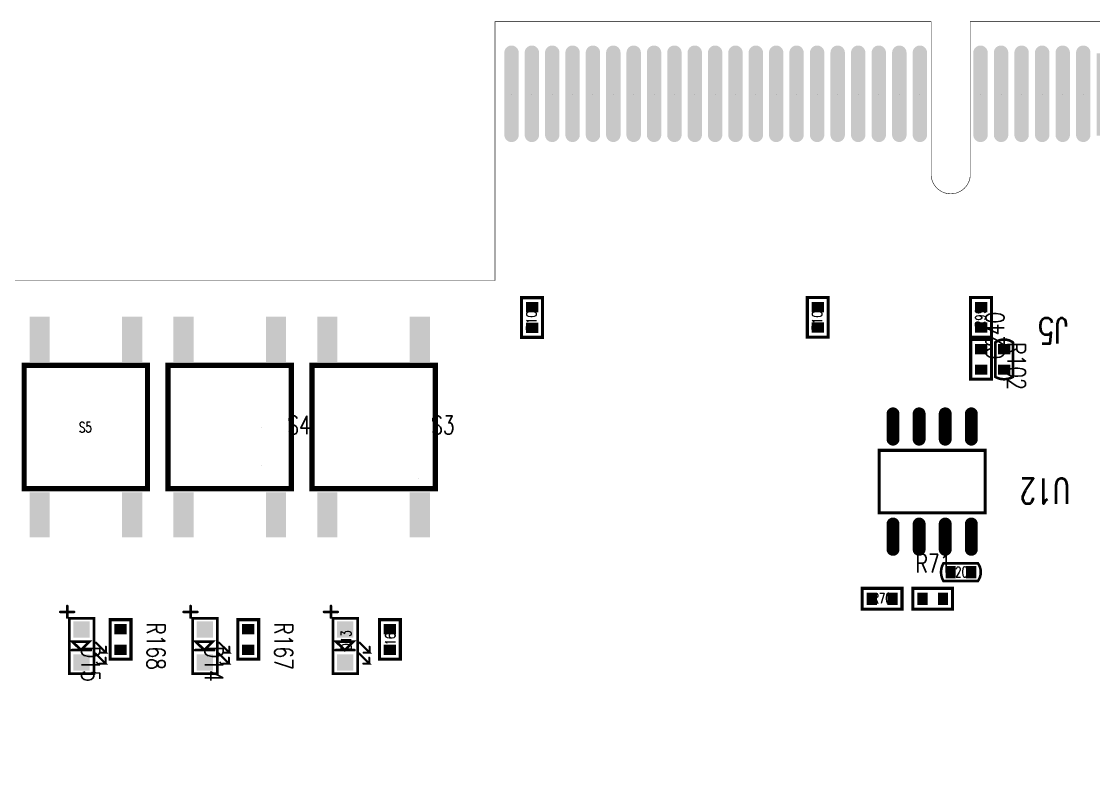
# Model space of a CAD drawing. Extents: x -19 to 193, y -25 to 111.
# Drawn here: x 89.2 to 141.3, y 74.8 to 111.5 of the extents above; entities that cross this region are included whole.
import ezdxf
from ezdxf.enums import TextEntityAlignment as Align

# ---------------------------------------------------------------- set-up
doc = ezdxf.new("R2010")
doc.units = 0
for name, color, linetype in [('2D_LINE_01', 183, 'CONTINUOUS'), ('BOARD_OUTLINE_00', 6, 'CONTINUOUS'), ('DRIL_NPLTE_THRU_01', 3, 'CONTINUOUS'), ('DRIL_NPLTE_THRU_02', 222, 'CONTINUOUS'), ('DRIL_NPLTE_THRU_03', 5, 'CONTINUOUS'), ('DRIL_NPLTE_THRU_04', 1, 'CONTINUOUS'), ('DRIL_PLTE_THRU_01', 3, 'CONTINUOUS'), ('DRIL_PLTE_THRU_02', 222, 'CONTINUOUS'), ('DRIL_PLTE_THRU_03', 5, 'CONTINUOUS'), ('DRIL_PLTE_THRU_04', 1, 'CONTINUOUS'), ('PADS_BOT', 16, 'CONTINUOUS'), ('PADS_INNER', 96, 'CONTINUOUS'), ('PADS_TOP', 96, 'CONTINUOUS'), ('PART_NAME_01', 254, 'CONTINUOUS'), ('PART_TOP_2DLINE_00', 254, 'CONTINUOUS'), ('PART_TOP_2DLINE_01', 254, 'CONTINUOUS'), ('PART_TOP_2DLINE_126', 146, 'CONTINUOUS')]:
    doc.layers.add(name, color=color, linetype=linetype)
doc.styles.add('W0$0762', font='simplex', dxfattribs={"width": 0.75})
doc.styles.add('W0$127', font='simplex', dxfattribs={"width": 0.75})
doc.styles.add('W0$2032', font='simplex', dxfattribs={"width": 0.75})

# ---------------------------------------------------------------- blocks, each defined once
blk = doc.blocks.new('SMOOTH_0$0254')
at = {"const_width": 0.0127}
blk.add_lwpolyline([(-0.00635, 0, 1), (0.00635, 0, 1)], format="xyb", close=True, dxfattribs=at)
blk = doc.blocks.new('BOARD_1')
at = {"layer": 'BOARD_OUTLINE_00', "const_width": 0.0254}
blk.add_lwpolyline([(8.292, 28.555, 0.414214), (10.062, 26.105), (198.007, 26.105, 0.40555), (200.543, 28.975), (200.543, 130.731, 0.414214), (198, 133), (185, 133), (185, 125), (166.5, 125), (166.5, 133), (158.5, 133), (158.5, 126.516, -0.90993), (154.8, 126.516), (154.8, 137.6), (143.6, 137.6), (143.6, 130.08, -0.905156), (141.7, 130.08), (141.7, 137.6), (120.477, 137.6), (120.477, 125), (11.112, 125, 0.414214), (8.292, 123)], format="xyb", close=True, dxfattribs=at)
at = {"layer": 'BOARD_OUTLINE_00'}
for p in [(120.477, 137.6), (141.7, 137.6), (143.6, 137.6), (141.7, 130.08), (143.6, 130.08), (120.477, 125)]:
    blk.add_blockref('SMOOTH_0$0254', p, dxfattribs=at)
blk = doc.blocks.new('SMOOTH_0$7')
at = {"const_width": 0.35}
blk.add_lwpolyline([(-0.175, 0, 1), (0.175, 0, 1)], format="xyb", close=True, dxfattribs=at)
blk = doc.blocks.new('DRAWING_5')
at = {"layer": '2D_LINE_01', "const_width": 0.7}
blk.add_lwpolyline([(0, 2), (0, -2)], dxfattribs=at)
at = {"layer": '2D_LINE_01'}
for p in [(0, 2), (0, -2)]:
    blk.add_blockref('SMOOTH_0$7', p, dxfattribs=at)
blk = doc.blocks.new('DRAWING_6')
at = {"layer": '2D_LINE_01', "const_width": 0.7}
blk.add_lwpolyline([(0, 2), (0, -2)], dxfattribs=at)
at = {"layer": '2D_LINE_01'}
for p in [(0, 2), (0, -2)]:
    blk.add_blockref('SMOOTH_0$7', p, dxfattribs=at)
blk = doc.blocks.new('DRAWING_7')
at = {"layer": '2D_LINE_01', "const_width": 0.7}
blk.add_lwpolyline([(0, 2), (0, -2)], dxfattribs=at)
at = {"layer": '2D_LINE_01'}
for p in [(0, 2), (0, -2)]:
    blk.add_blockref('SMOOTH_0$7', p, dxfattribs=at)
blk = doc.blocks.new('DRAWING_8')
at = {"layer": '2D_LINE_01', "const_width": 0.7}
blk.add_lwpolyline([(0, 2), (0, -2)], dxfattribs=at)
at = {"layer": '2D_LINE_01'}
for p in [(0, 2), (0, -2)]:
    blk.add_blockref('SMOOTH_0$7', p, dxfattribs=at)
blk = doc.blocks.new('DRAWING_9')
at = {"layer": '2D_LINE_01', "const_width": 0.7}
blk.add_lwpolyline([(0, 2), (0, -2)], dxfattribs=at)
at = {"layer": '2D_LINE_01'}
for p in [(0, 2), (0, -2)]:
    blk.add_blockref('SMOOTH_0$7', p, dxfattribs=at)
blk = doc.blocks.new('DRAWING_10')
at = {"layer": '2D_LINE_01', "const_width": 0.7}
blk.add_lwpolyline([(0, 2), (0, -2)], dxfattribs=at)
at = {"layer": '2D_LINE_01'}
for p in [(0, 2), (0, -2)]:
    blk.add_blockref('SMOOTH_0$7', p, dxfattribs=at)
blk = doc.blocks.new('DRAWING_11')
at = {"layer": '2D_LINE_01', "const_width": 0.7}
blk.add_lwpolyline([(0, 2), (0, -2)], dxfattribs=at)
at = {"layer": '2D_LINE_01'}
for p in [(0, 2), (0, -2)]:
    blk.add_blockref('SMOOTH_0$7', p, dxfattribs=at)
blk = doc.blocks.new('DRAWING_12')
at = {"layer": '2D_LINE_01', "const_width": 0.7}
blk.add_lwpolyline([(0, 2), (0, -2)], dxfattribs=at)
at = {"layer": '2D_LINE_01'}
for p in [(0, 2), (0, -2)]:
    blk.add_blockref('SMOOTH_0$7', p, dxfattribs=at)
blk = doc.blocks.new('DRAWING_13')
at = {"layer": '2D_LINE_01', "const_width": 0.7}
blk.add_lwpolyline([(0, 2), (0, -2)], dxfattribs=at)
at = {"layer": '2D_LINE_01'}
for p in [(0, 2), (0, -2)]:
    blk.add_blockref('SMOOTH_0$7', p, dxfattribs=at)
blk = doc.blocks.new('DRAWING_14')
at = {"layer": '2D_LINE_01', "const_width": 0.7}
blk.add_lwpolyline([(0, 2), (0, -2)], dxfattribs=at)
at = {"layer": '2D_LINE_01'}
for p in [(0, 2), (0, -2)]:
    blk.add_blockref('SMOOTH_0$7', p, dxfattribs=at)
blk = doc.blocks.new('DRAWING_15')
at = {"layer": '2D_LINE_01', "const_width": 0.7}
blk.add_lwpolyline([(0, 2), (0, -2)], dxfattribs=at)
at = {"layer": '2D_LINE_01'}
for p in [(0, 2), (0, -2)]:
    blk.add_blockref('SMOOTH_0$7', p, dxfattribs=at)
blk = doc.blocks.new('DRAWING_16')
at = {"layer": '2D_LINE_01', "const_width": 0.7}
blk.add_lwpolyline([(0, 2), (0, -2)], dxfattribs=at)
at = {"layer": '2D_LINE_01'}
for p in [(0, 2), (0, -2)]:
    blk.add_blockref('SMOOTH_0$7', p, dxfattribs=at)
blk = doc.blocks.new('DRAWING_17')
at = {"layer": '2D_LINE_01', "const_width": 0.7}
blk.add_lwpolyline([(0, 2), (0, -2)], dxfattribs=at)
at = {"layer": '2D_LINE_01'}
for p in [(0, 2), (0, -2)]:
    blk.add_blockref('SMOOTH_0$7', p, dxfattribs=at)
blk = doc.blocks.new('DRAWING_18')
at = {"layer": '2D_LINE_01', "const_width": 0.7}
blk.add_lwpolyline([(0, 2), (0, -2)], dxfattribs=at)
at = {"layer": '2D_LINE_01'}
for p in [(0, 2), (0, -2)]:
    blk.add_blockref('SMOOTH_0$7', p, dxfattribs=at)
blk = doc.blocks.new('DRAWING_19')
at = {"layer": '2D_LINE_01', "const_width": 0.7}
blk.add_lwpolyline([(0, 2), (0, -2)], dxfattribs=at)
at = {"layer": '2D_LINE_01'}
for p in [(0, 2), (0, -2)]:
    blk.add_blockref('SMOOTH_0$7', p, dxfattribs=at)
blk = doc.blocks.new('DRAWING_20')
at = {"layer": '2D_LINE_01', "const_width": 0.7}
blk.add_lwpolyline([(0, 2), (0, -2)], dxfattribs=at)
at = {"layer": '2D_LINE_01'}
for p in [(0, 2), (0, -2)]:
    blk.add_blockref('SMOOTH_0$7', p, dxfattribs=at)
blk = doc.blocks.new('DRAWING_21')
at = {"layer": '2D_LINE_01', "const_width": 0.7}
blk.add_lwpolyline([(0, 2), (0, -2)], dxfattribs=at)
at = {"layer": '2D_LINE_01'}
for p in [(0, 2), (0, -2)]:
    blk.add_blockref('SMOOTH_0$7', p, dxfattribs=at)
blk = doc.blocks.new('DRAWING_22')
at = {"layer": '2D_LINE_01', "const_width": 0.7}
blk.add_lwpolyline([(0, 2), (0, -2)], dxfattribs=at)
at = {"layer": '2D_LINE_01'}
for p in [(0, 2), (0, -2)]:
    blk.add_blockref('SMOOTH_0$7', p, dxfattribs=at)
blk = doc.blocks.new('DRAWING_23')
at = {"layer": '2D_LINE_01', "const_width": 0.7}
blk.add_lwpolyline([(0, 2), (0, -2)], dxfattribs=at)
at = {"layer": '2D_LINE_01'}
for p in [(0, 2), (0, -2)]:
    blk.add_blockref('SMOOTH_0$7', p, dxfattribs=at)
blk = doc.blocks.new('DRAWING_24')
at = {"layer": '2D_LINE_01', "const_width": 0.7}
blk.add_lwpolyline([(0, 2), (0, -2)], dxfattribs=at)
at = {"layer": '2D_LINE_01'}
for p in [(0, 2), (0, -2)]:
    blk.add_blockref('SMOOTH_0$7', p, dxfattribs=at)
blk = doc.blocks.new('DRAWING_25')
at = {"layer": '2D_LINE_01', "const_width": 0.7}
blk.add_lwpolyline([(0, 2), (0, -2)], dxfattribs=at)
at = {"layer": '2D_LINE_01'}
for p in [(0, 2), (0, -2)]:
    blk.add_blockref('SMOOTH_0$7', p, dxfattribs=at)
blk = doc.blocks.new('DRAWING_26')
at = {"layer": '2D_LINE_01', "const_width": 0.7}
blk.add_lwpolyline([(0, 2), (0, -2)], dxfattribs=at)
at = {"layer": '2D_LINE_01'}
for p in [(0, 2), (0, -2)]:
    blk.add_blockref('SMOOTH_0$7', p, dxfattribs=at)
blk = doc.blocks.new('DRAWING_27')
at = {"layer": '2D_LINE_01', "const_width": 0.7}
blk.add_lwpolyline([(0, 2), (0, -2)], dxfattribs=at)
at = {"layer": '2D_LINE_01'}
for p in [(0, 2), (0, -2)]:
    blk.add_blockref('SMOOTH_0$7', p, dxfattribs=at)
blk = doc.blocks.new('DRAWING_28')
at = {"layer": '2D_LINE_01', "const_width": 0.7}
blk.add_lwpolyline([(0, 2), (0, -2)], dxfattribs=at)
at = {"layer": '2D_LINE_01'}
for p in [(0, 2), (0, -2)]:
    blk.add_blockref('SMOOTH_0$7', p, dxfattribs=at)
blk = doc.blocks.new('DRAWING_29')
at = {"layer": '2D_LINE_01', "const_width": 0.7}
blk.add_lwpolyline([(0, 2), (0, -2)], dxfattribs=at)
at = {"layer": '2D_LINE_01'}
for p in [(0, 2), (0, -2)]:
    blk.add_blockref('SMOOTH_0$7', p, dxfattribs=at)
blk = doc.blocks.new('DRAWING_30')
at = {"layer": '2D_LINE_01', "const_width": 0.7}
blk.add_lwpolyline([(0, 2), (0, -2)], dxfattribs=at)
at = {"layer": '2D_LINE_01'}
for p in [(0, 2), (0, -2)]:
    blk.add_blockref('SMOOTH_0$7', p, dxfattribs=at)
blk = doc.blocks.new('DRAWING_31')
at = {"layer": '2D_LINE_01', "const_width": 0.7}
blk.add_lwpolyline([(0, 2), (0, -2)], dxfattribs=at)
at = {"layer": '2D_LINE_01'}
for p in [(0, 2), (0, -2)]:
    blk.add_blockref('SMOOTH_0$7', p, dxfattribs=at)
blk = doc.blocks.new('DRAWING_32')
at = {"layer": '2D_LINE_01', "const_width": 0.7}
blk.add_lwpolyline([(0, 2), (0, -2)], dxfattribs=at)
at = {"layer": '2D_LINE_01'}
for p in [(0, 2), (0, -2)]:
    blk.add_blockref('SMOOTH_0$7', p, dxfattribs=at)
blk = doc.blocks.new('DRAWING_33')
at = {"layer": '2D_LINE_01', "const_width": 0.7}
blk.add_lwpolyline([(0, 2), (0, -2)], dxfattribs=at)
at = {"layer": '2D_LINE_01'}
for p in [(0, 2), (0, -2)]:
    blk.add_blockref('SMOOTH_0$7', p, dxfattribs=at)
blk = doc.blocks.new('DRAWING_34')
at = {"layer": '2D_LINE_01', "const_width": 0.7}
blk.add_lwpolyline([(0, 2), (0, -2)], dxfattribs=at)
at = {"layer": '2D_LINE_01'}
for p in [(0, 2), (0, -2)]:
    blk.add_blockref('SMOOTH_0$7', p, dxfattribs=at)
blk = doc.blocks.new('DRAWING_35')
at = {"layer": '2D_LINE_01', "const_width": 0.7}
blk.add_lwpolyline([(0, 2), (0, -2)], dxfattribs=at)
at = {"layer": '2D_LINE_01'}
for p in [(0, 2), (0, -2)]:
    blk.add_blockref('SMOOTH_0$7', p, dxfattribs=at)
blk = doc.blocks.new('DRAWING_36')
at = {"layer": '2D_LINE_01', "const_width": 0.7}
blk.add_lwpolyline([(0, 2), (0, -2)], dxfattribs=at)
at = {"layer": '2D_LINE_01'}
for p in [(0, 2), (0, -2)]:
    blk.add_blockref('SMOOTH_0$7', p, dxfattribs=at)
blk = doc.blocks.new('DRAWING_37')
at = {"layer": '2D_LINE_01', "const_width": 0.7}
blk.add_lwpolyline([(0, 2), (0, -2)], dxfattribs=at)
at = {"layer": '2D_LINE_01'}
for p in [(0, 2), (0, -2)]:
    blk.add_blockref('SMOOTH_0$7', p, dxfattribs=at)
blk = doc.blocks.new('DRAWING_38')
at = {"layer": '2D_LINE_01', "const_width": 0.7}
blk.add_lwpolyline([(0, 2), (0, -2)], dxfattribs=at)
at = {"layer": '2D_LINE_01'}
for p in [(0, 2), (0, -2)]:
    blk.add_blockref('SMOOTH_0$7', p, dxfattribs=at)
blk = doc.blocks.new('DRAWING_39')
at = {"layer": '2D_LINE_01', "const_width": 0.7}
blk.add_lwpolyline([(0, 2), (0, -2)], dxfattribs=at)
at = {"layer": '2D_LINE_01'}
for p in [(0, 2), (0, -2)]:
    blk.add_blockref('SMOOTH_0$7', p, dxfattribs=at)
blk = doc.blocks.new('DRAWING_40')
at = {"layer": '2D_LINE_01', "const_width": 0.7}
blk.add_lwpolyline([(0, 2), (0, -2)], dxfattribs=at)
at = {"layer": '2D_LINE_01'}
for p in [(0, 2), (0, -2)]:
    blk.add_blockref('SMOOTH_0$7', p, dxfattribs=at)
blk = doc.blocks.new('DRAWING_41')
at = {"layer": '2D_LINE_01', "const_width": 0.7}
blk.add_lwpolyline([(0, 2), (0, -2)], dxfattribs=at)
at = {"layer": '2D_LINE_01'}
for p in [(0, 2), (0, -2)]:
    blk.add_blockref('SMOOTH_0$7', p, dxfattribs=at)
blk = doc.blocks.new('DRAWING_42')
at = {"layer": '2D_LINE_01', "const_width": 0.7}
blk.add_lwpolyline([(0, 2), (0, -2)], dxfattribs=at)
at = {"layer": '2D_LINE_01'}
for p in [(0, 2), (0, -2)]:
    blk.add_blockref('SMOOTH_0$7', p, dxfattribs=at)
blk = doc.blocks.new('DRAWING_43')
at = {"layer": '2D_LINE_01', "const_width": 0.7}
blk.add_lwpolyline([(0, 2), (0, -2)], dxfattribs=at)
at = {"layer": '2D_LINE_01'}
for p in [(0, 2), (0, -2)]:
    blk.add_blockref('SMOOTH_0$7', p, dxfattribs=at)
blk = doc.blocks.new('DRAWING_44')
at = {"layer": '2D_LINE_01', "const_width": 0.7}
blk.add_lwpolyline([(0, 2), (0, -2)], dxfattribs=at)
at = {"layer": '2D_LINE_01'}
for p in [(0, 2), (0, -2)]:
    blk.add_blockref('SMOOTH_0$7', p, dxfattribs=at)
blk = doc.blocks.new('DRAWING_45')
at = {"layer": '2D_LINE_01', "const_width": 0.7}
blk.add_lwpolyline([(0, 2), (0, -2)], dxfattribs=at)
at = {"layer": '2D_LINE_01'}
for p in [(0, 2), (0, -2)]:
    blk.add_blockref('SMOOTH_0$7', p, dxfattribs=at)
blk = doc.blocks.new('DRAWING_51')
at = {"layer": '2D_LINE_01', "const_width": 0.7}
blk.add_lwpolyline([(0, 2), (0, -2)], dxfattribs=at)
at = {"layer": '2D_LINE_01'}
for p in [(0, 2), (0, -2)]:
    blk.add_blockref('SMOOTH_0$7', p, dxfattribs=at)
blk = doc.blocks.new('DRAWING_52')
at = {"layer": '2D_LINE_01', "const_width": 0.7}
blk.add_lwpolyline([(0, 1.6), (0, -1.6)], dxfattribs=at)
at = {"layer": '2D_LINE_01'}
for p in [(0, 1.6), (0, -1.6)]:
    blk.add_blockref('SMOOTH_0$7', p, dxfattribs=at)
blk = doc.blocks.new('DRAWING_53')
at = {"layer": '2D_LINE_01', "const_width": 0.7}
blk.add_lwpolyline([(0, 2), (0, -2)], dxfattribs=at)
at = {"layer": '2D_LINE_01'}
for p in [(0, 2), (0, -2)]:
    blk.add_blockref('SMOOTH_0$7', p, dxfattribs=at)
blk = doc.blocks.new('DRAWING_54')
at = {"layer": '2D_LINE_01', "const_width": 0.7}
blk.add_lwpolyline([(0, 2), (0, -2)], dxfattribs=at)
at = {"layer": '2D_LINE_01'}
for p in [(0, 2), (0, -2)]:
    blk.add_blockref('SMOOTH_0$7', p, dxfattribs=at)
blk = doc.blocks.new('DRAWING_55')
at = {"layer": '2D_LINE_01', "const_width": 0.7}
blk.add_lwpolyline([(0, 2), (0, -2)], dxfattribs=at)
at = {"layer": '2D_LINE_01'}
for p in [(0, 2), (0, -2)]:
    blk.add_blockref('SMOOTH_0$7', p, dxfattribs=at)
blk = doc.blocks.new('DRAWING_56')
at = {"layer": '2D_LINE_01', "const_width": 0.7}
blk.add_lwpolyline([(0, 2), (0, -2)], dxfattribs=at)
at = {"layer": '2D_LINE_01'}
for p in [(0, 2), (0, -2)]:
    blk.add_blockref('SMOOTH_0$7', p, dxfattribs=at)
blk = doc.blocks.new('DRAWING_57')
at = {"layer": '2D_LINE_01', "const_width": 0.7}
blk.add_lwpolyline([(0, 2), (0, -2)], dxfattribs=at)
at = {"layer": '2D_LINE_01'}
for p in [(0, 2), (0, -2)]:
    blk.add_blockref('SMOOTH_0$7', p, dxfattribs=at)
blk = doc.blocks.new('DRAWING_58')
at = {"layer": '2D_LINE_01', "const_width": 0.7}
blk.add_lwpolyline([(0, 2), (0, -2)], dxfattribs=at)
at = {"layer": '2D_LINE_01'}
for p in [(0, 2), (0, -2)]:
    blk.add_blockref('SMOOTH_0$7', p, dxfattribs=at)
blk = doc.blocks.new('DRAWING_59')
at = {"layer": '2D_LINE_01', "const_width": 0.7}
blk.add_lwpolyline([(0, 2), (0, -2)], dxfattribs=at)
at = {"layer": '2D_LINE_01'}
for p in [(0, 2), (0, -2)]:
    blk.add_blockref('SMOOTH_0$7', p, dxfattribs=at)
blk = doc.blocks.new('DRAWING_60')
at = {"layer": '2D_LINE_01', "const_width": 0.7}
blk.add_lwpolyline([(0, 2), (0, -2)], dxfattribs=at)
at = {"layer": '2D_LINE_01'}
for p in [(0, 2), (0, -2)]:
    blk.add_blockref('SMOOTH_0$7', p, dxfattribs=at)
blk = doc.blocks.new('DRAWING_61')
at = {"layer": '2D_LINE_01', "const_width": 0.7}
blk.add_lwpolyline([(0, 2), (0, -2)], dxfattribs=at)
at = {"layer": '2D_LINE_01'}
for p in [(0, 2), (0, -2)]:
    blk.add_blockref('SMOOTH_0$7', p, dxfattribs=at)
blk = doc.blocks.new('DRAWING_62')
at = {"layer": '2D_LINE_01', "const_width": 0.7}
blk.add_lwpolyline([(0, 2), (0, -2)], dxfattribs=at)
at = {"layer": '2D_LINE_01'}
for p in [(0, 2), (0, -2)]:
    blk.add_blockref('SMOOTH_0$7', p, dxfattribs=at)
blk = doc.blocks.new('DRAWING_63')
at = {"layer": '2D_LINE_01', "const_width": 0.7}
blk.add_lwpolyline([(0, 2), (0, -2)], dxfattribs=at)
at = {"layer": '2D_LINE_01'}
for p in [(0, 2), (0, -2)]:
    blk.add_blockref('SMOOTH_0$7', p, dxfattribs=at)
blk = doc.blocks.new('DRAWING_69')
at = {"layer": '2D_LINE_01', "const_width": 0.0254}
blk.add_lwpolyline([(0, 0), (-0.001, 0)], dxfattribs=at)
at = {"layer": '2D_LINE_01'}
for p in [(0, 0), (-0.001, 0)]:
    blk.add_blockref('SMOOTH_0$0254', p, dxfattribs=at)
blk = doc.blocks.new('DRAWING_70')
at = {"layer": '2D_LINE_01', "const_width": 0.0254}
blk.add_lwpolyline([(0, 0), (-0.001, 0)], dxfattribs=at)
at = {"layer": '2D_LINE_01'}
for p in [(0, 0), (-0.001, 0)]:
    blk.add_blockref('SMOOTH_0$0254', p, dxfattribs=at)
blk = doc.blocks.new('DRIL_HOLE_0')
blk.add_lwpolyline([(0, 0, 1), (0, 0, 1)], format="xyb", close=True)
blk = doc.blocks.new('PAD_0')
blk.add_lwpolyline([(0, 0, 1), (0, 0, 1)], format="xyb", close=True)
blk = doc.blocks.new('PAD_1')
at = {"const_width": 0.7}
blk.add_lwpolyline([(-2, 0), (2, 0)], dxfattribs=at)
blk = doc.blocks.new('STK_TOP_47')
at = {"layer": 'DRIL_NPLTE_THRU_01'}
blk.add_blockref('DRIL_HOLE_0', (0, 0), dxfattribs=at)
at = {"layer": 'DRIL_NPLTE_THRU_02'}
blk.add_blockref('DRIL_HOLE_0', (0, 0), dxfattribs=at)
at = {"layer": 'DRIL_NPLTE_THRU_03'}
blk.add_blockref('DRIL_HOLE_0', (0, 0), dxfattribs=at)
at = {"layer": 'DRIL_NPLTE_THRU_04'}
blk.add_blockref('DRIL_HOLE_0', (0, 0), dxfattribs=at)
at = {"layer": 'PADS_BOT'}
blk.add_blockref('PAD_0', (0, 0), dxfattribs=at)
at = {"layer": 'PADS_INNER'}
blk.add_blockref('PAD_0', (0, 0), dxfattribs=at)
at = {"layer": 'PADS_TOP', "rotation": 90}
blk.add_blockref('PAD_1', (0, 0), dxfattribs=at)
blk = doc.blocks.new('PAD_2')
at = {"const_width": 0.7}
blk.add_lwpolyline([(-1.6, 0), (1.6, 0)], dxfattribs=at)
blk = doc.blocks.new('STK_TOP_48')
at = {"layer": 'DRIL_NPLTE_THRU_01'}
blk.add_blockref('DRIL_HOLE_0', (0, 0), dxfattribs=at)
at = {"layer": 'DRIL_NPLTE_THRU_02'}
blk.add_blockref('DRIL_HOLE_0', (0, 0), dxfattribs=at)
at = {"layer": 'DRIL_NPLTE_THRU_03'}
blk.add_blockref('DRIL_HOLE_0', (0, 0), dxfattribs=at)
at = {"layer": 'DRIL_NPLTE_THRU_04'}
blk.add_blockref('DRIL_HOLE_0', (0, 0), dxfattribs=at)
at = {"layer": 'PADS_BOT'}
blk.add_blockref('PAD_0', (0, 0), dxfattribs=at)
at = {"layer": 'PADS_INNER'}
blk.add_blockref('PAD_0', (0, 0), dxfattribs=at)
at = {"layer": 'PADS_TOP', "rotation": 90}
blk.add_blockref('PAD_2', (0, 0), dxfattribs=at)
blk = doc.blocks.new('PAD_3')
blk.add_lwpolyline([(0, 0), (0, 0)])
blk = doc.blocks.new('STK_TOP_49')
at = {"layer": 'DRIL_NPLTE_THRU_01'}
blk.add_blockref('DRIL_HOLE_0', (0, 0), dxfattribs=at)
at = {"layer": 'DRIL_NPLTE_THRU_02'}
blk.add_blockref('DRIL_HOLE_0', (0, 0), dxfattribs=at)
at = {"layer": 'DRIL_NPLTE_THRU_03'}
blk.add_blockref('DRIL_HOLE_0', (0, 0), dxfattribs=at)
at = {"layer": 'DRIL_NPLTE_THRU_04'}
blk.add_blockref('DRIL_HOLE_0', (0, 0), dxfattribs=at)
at = {"layer": 'PADS_BOT', "rotation": 90}
blk.add_blockref('PAD_2', (0, 0), dxfattribs=at)
at = {"layer": 'PADS_INNER'}
blk.add_blockref('PAD_0', (0, 0), dxfattribs=at)
at = {"layer": 'PADS_TOP'}
blk.add_blockref('PAD_3', (0, 0), dxfattribs=at)
blk = doc.blocks.new('STK_TOP_50')
at = {"layer": 'DRIL_NPLTE_THRU_01'}
blk.add_blockref('DRIL_HOLE_0', (0, 0), dxfattribs=at)
at = {"layer": 'DRIL_NPLTE_THRU_02'}
blk.add_blockref('DRIL_HOLE_0', (0, 0), dxfattribs=at)
at = {"layer": 'DRIL_NPLTE_THRU_03'}
blk.add_blockref('DRIL_HOLE_0', (0, 0), dxfattribs=at)
at = {"layer": 'DRIL_NPLTE_THRU_04'}
blk.add_blockref('DRIL_HOLE_0', (0, 0), dxfattribs=at)
at = {"layer": 'PADS_BOT', "rotation": 90}
blk.add_blockref('PAD_1', (0, 0), dxfattribs=at)
at = {"layer": 'PADS_INNER'}
blk.add_blockref('PAD_0', (0, 0), dxfattribs=at)
at = {"layer": 'PADS_TOP'}
blk.add_blockref('PAD_3', (0, 0), dxfattribs=at)
blk = doc.blocks.new('SYM_TOP_32')
for name, p in [('STK_TOP_49', (0, 0.40005)), ('STK_TOP_47', (0, 0)), ('STK_TOP_50', (0.999998, 0)), ('STK_TOP_47', (1, 0)), ('STK_TOP_50', (1.999996, 0)), ('STK_TOP_47', (2, 0)), ('STK_TOP_50', (2.999994, 0)), ('STK_TOP_47', (3, 0)), ('STK_TOP_50', (3.999992, 0)), ('STK_TOP_47', (4, 0)), ('STK_TOP_50', (4.99999, 0)), ('STK_TOP_47', (5, 0)), ('STK_TOP_50', (5.999988, 0)), ('STK_TOP_47', (6, 0)), ('STK_TOP_50', (6.999986, 0)), ('STK_TOP_47', (7, 0)), ('STK_TOP_50', (7.999984, 0)), ('STK_TOP_47', (8, 0)), ('STK_TOP_50', (8.999982, 0)), ('STK_TOP_47', (9, 0)), ('STK_TOP_50', (9.99998, 0)), ('STK_TOP_47', (10, 0)), ('STK_TOP_50', (12.949936, 0)), ('STK_TOP_47', (12.95, 0)), ('STK_TOP_50', (13.949934, 0)), ('STK_TOP_47', (13.95, 0)), ('STK_TOP_50', (14.949932, 0)), ('STK_TOP_47', (14.95, 0)), ('STK_TOP_50', (15.94993, 0)), ('STK_TOP_47', (15.95, 0)), ('STK_TOP_50', (16.949928, 0)), ('STK_TOP_47', (16.95, 0)), ('STK_TOP_50', (17.949926, 0)), ('STK_TOP_48', (17.94993, 0.40005)), ('STK_TOP_50', (18.949924, 0)), ('STK_TOP_47', (18.95, 0)), ('STK_TOP_50', (19.940524, 0)), ('STK_TOP_47', (19.9406, 0)), ('STK_TOP_50', (20.931124, 0)), ('STK_TOP_47', (20.9312, 0)), ('STK_TOP_50', (21.921724, 0)), ('STK_TOP_47', (21.9218, 0)), ('STK_TOP_50', (22.912324, 0)), ('STK_TOP_47', (22.9124, 0)), ('STK_TOP_50', (23.902924, 0)), ('STK_TOP_47', (23.903, 0)), ('STK_TOP_50', (24.893524, 0)), ('STK_TOP_47', (24.8936, 0)), ('STK_TOP_50', (25.884124, 0)), ('STK_TOP_47', (25.8842, 0)), ('STK_TOP_50', (26.874724, 0)), ('STK_TOP_47', (26.8748, 0)), ('STK_TOP_50', (27.865324, 0)), ('STK_TOP_47', (27.8654, 0)), ('STK_TOP_50', (28.855924, 0)), ('STK_TOP_47', (28.856, 0)), ('STK_TOP_50', (29.846524, 0)), ('STK_TOP_47', (29.8466, 0)), ('STK_TOP_50', (30.837124, 0)), ('STK_TOP_47', (30.8372, 0)), ('STK_TOP_50', (31.827724, 0)), ('STK_TOP_47', (31.8278, 0)), ('STK_TOP_50', (32.818324, 0)), ('STK_TOP_47', (32.8184, 0))]:
    blk.add_blockref(name, p)
blk = doc.blocks.new('PART_TOP_0')
blk.add_blockref('SYM_TOP_32', (0, 0))
at = {"layer": 'PART_NAME_01', "style": 'W0$2032', "width": 0.75}
blk.add_text('J5', height=1.2446, dxfattribs=at).set_placement((6.487576, 11.493006), align=Align.MIDDLE_CENTER)
blk = doc.blocks.new('SMOOTH_0$127')
at = {"const_width": 0.0635}
blk.add_lwpolyline([(-0.03175, 0, 1), (0.03175, 0, 1)], format="xyb", close=True, dxfattribs=at)
blk = doc.blocks.new('PART_BODY_TOP_102')
at = {"layer": 'PART_TOP_2DLINE_01', "const_width": 0.127}
blk.add_lwpolyline([(-0.852, 0.432), (0.825, 0.432, -0.325402), (0.825, -0.432), (-0.852, -0.432, -0.265612)], format="xyb", close=True, dxfattribs=at)
at = {"layer": 'PART_TOP_2DLINE_01'}
for p in [(-0.852, 0.432), (0.825, 0.432), (-0.852, -0.432), (0.825, -0.432)]:
    blk.add_blockref('SMOOTH_0$127', p, dxfattribs=at)
blk = doc.blocks.new('PAD_13')
at = {"const_width": 0.5}
blk.add_lwpolyline([(-0.3, 0), (0.3, 0)], dxfattribs=at)
blk = doc.blocks.new('STK_TOP_5')
at = {"layer": 'DRIL_NPLTE_THRU_01'}
blk.add_blockref('DRIL_HOLE_0', (0, 0), dxfattribs=at)
at = {"layer": 'DRIL_NPLTE_THRU_02'}
blk.add_blockref('DRIL_HOLE_0', (0, 0), dxfattribs=at)
at = {"layer": 'DRIL_NPLTE_THRU_03'}
blk.add_blockref('DRIL_HOLE_0', (0, 0), dxfattribs=at)
at = {"layer": 'DRIL_NPLTE_THRU_04'}
blk.add_blockref('DRIL_HOLE_0', (0, 0), dxfattribs=at)
at = {"layer": 'PADS_BOT'}
blk.add_blockref('PAD_0', (0, 0), dxfattribs=at)
at = {"layer": 'PADS_INNER'}
blk.add_blockref('PAD_0', (0, 0), dxfattribs=at)
at = {"layer": 'PADS_TOP', "rotation": 90}
blk.add_blockref('PAD_13', (0, 0), dxfattribs=at)
blk = doc.blocks.new('SYM_TOP_5')
for name, p in [('STK_TOP_5', (-0.5, 0)), ('STK_TOP_5', (0.5, 0)), ('PART_BODY_TOP_102', (0, 0))]:
    blk.add_blockref(name, p)
blk = doc.blocks.new('PART_TOP_319')
blk.add_blockref('SYM_TOP_5', (0, 0))
at = {"layer": 'PART_NAME_01', "style": 'W0$127', "width": 0.75}
blk.add_text('C240', height=0.889, dxfattribs=at).set_placement((0, 0))
blk = doc.blocks.new('SMOOTH_0$1524')
at = {"const_width": 0.0762}
blk.add_lwpolyline([(-0.0381, 0, 1), (0.0381, 0, 1)], format="xyb", close=True, dxfattribs=at)
blk = doc.blocks.new('PART_BODY_TOP_101')
at = {"layer": 'PART_TOP_2DLINE_01', "const_width": 0.1524}
blk.add_lwpolyline([(-0.9652, 0.508), (0.9652, 0.508), (0.9652, -0.508), (-0.9652, -0.508)], close=True, dxfattribs=at)
at = {"layer": 'PART_TOP_2DLINE_01'}
for p in [(-0.9652, 0.508), (0.9652, 0.508), (-0.9652, -0.508), (0.9652, -0.508)]:
    blk.add_blockref('SMOOTH_0$1524', p, dxfattribs=at)
blk = doc.blocks.new('SYM_TOP_4')
for name, p in [('PART_BODY_TOP_101', (0, 0)), ('STK_TOP_5', (-0.5, 0)), ('STK_TOP_5', (0.5, 0))]:
    blk.add_blockref(name, p)
blk = doc.blocks.new('PART_TOP_320')
blk.add_blockref('SYM_TOP_4', (0, 0))
at = {"layer": 'PART_NAME_01', "style": 'W0$127', "width": 0.75}
blk.add_text('R102', height=0.889, dxfattribs=at).set_placement((-0.833, 1.275))
blk = doc.blocks.new('PART_TOP_321')
blk.add_blockref('SYM_TOP_4', (0, 0))
at = {"layer": 'PART_NAME_01', "style": 'W0$0762', "width": 0.75}
blk.add_text('R99', height=0.49784, rotation=-180, dxfattribs=at).set_placement((0.0127, -0.0254), align=Align.MIDDLE_CENTER)
blk = doc.blocks.new('PART_TOP_322')
blk.add_blockref('SYM_TOP_5', (0, 0))
at = {"layer": 'PART_NAME_01', "style": 'W0$0762', "width": 0.75}
blk.add_text('C207', height=0.4978, dxfattribs=at).set_placement((0.025, 0.013), align=Align.MIDDLE_CENTER)
blk = doc.blocks.new('PART_TOP_323')
blk.add_blockref('SYM_TOP_4', (0, 0))
at = {"layer": 'PART_NAME_01', "style": 'W0$127', "width": 0.75}
blk.add_text('R71', height=0.889, dxfattribs=at).set_placement((-0.833, 1.275))
blk = doc.blocks.new('PART_BODY_TOP_141')
at = {"layer": 'PART_TOP_2DLINE_00', "const_width": 0.0000273}
blk.add_lwpolyline([(-1.755, -3.4, 1), (-2.055, -3.4, 1)], format="xyb", close=True, dxfattribs=at)
at = {"layer": 'PART_TOP_2DLINE_126', "const_width": 0.152}
blk.add_lwpolyline([(-2.576, -1.521), (-2.576, 1.521), (2.576, 1.521), (2.576, -1.521)], close=True, dxfattribs=at)
at = {"layer": 'PART_TOP_2DLINE_126', "const_width": 0.0000273}
for points in [[(-1.755, -0.769, 1), (-2.055, -0.769, 1)], [(-2.522, -2.682, 1), (-2.822, -2.682, 1)]]:
    blk.add_lwpolyline(points, format="xyb", close=True, dxfattribs=at)
at = {"layer": 'PART_TOP_2DLINE_126'}
for p in [(-2.576, 1.521), (2.576, 1.521), (-2.576, -1.521), (2.576, -1.521)]:
    blk.add_blockref('SMOOTH_0$1524', p, dxfattribs=at)
blk = doc.blocks.new('PAD_64')
at = {"const_width": 0.315}
blk.add_lwpolyline([(-0.617, -0.157), (0.617, -0.157, 1), (0.617, 0.157), (-0.617, 0.157, 1)], format="xyb", close=True, dxfattribs=at)
blk = doc.blocks.new('STK_TOP_80')
at = {"layer": 'DRIL_PLTE_THRU_01'}
blk.add_blockref('DRIL_HOLE_0', (0, 0), dxfattribs=at)
at = {"layer": 'DRIL_PLTE_THRU_02'}
blk.add_blockref('DRIL_HOLE_0', (0, 0), dxfattribs=at)
at = {"layer": 'DRIL_PLTE_THRU_03'}
blk.add_blockref('DRIL_HOLE_0', (0, 0), dxfattribs=at)
at = {"layer": 'DRIL_PLTE_THRU_04'}
blk.add_blockref('DRIL_HOLE_0', (0, 0), dxfattribs=at)
at = {"layer": 'PADS_BOT'}
blk.add_blockref('PAD_0', (0, 0), dxfattribs=at)
at = {"layer": 'PADS_INNER'}
blk.add_blockref('PAD_0', (0, 0), dxfattribs=at)
at = {"layer": 'PADS_TOP', "rotation": 90}
blk.add_blockref('PAD_64', (0, 0), dxfattribs=at)
blk = doc.blocks.new('SYM_TOP_44')
for name, p in [('STK_TOP_80', (-1.905, 2.682)), ('STK_TOP_80', (-0.635, 2.682)), ('STK_TOP_80', (0.635, 2.682)), ('STK_TOP_80', (1.905, 2.682)), ('PART_BODY_TOP_141', (0, 0)), ('STK_TOP_80', (-1.905, -2.682)), ('STK_TOP_80', (-0.635, -2.682)), ('STK_TOP_80', (0.635, -2.682)), ('STK_TOP_80', (1.905, -2.682))]:
    blk.add_blockref(name, p)
blk = doc.blocks.new('PART_TOP_324')
blk.add_blockref('SYM_TOP_44', (0, 0))
at = {"layer": 'PART_NAME_01', "style": 'W0$2032', "width": 0.75}
blk.add_text('U12', height=1.2446, dxfattribs=at).set_placement((-5.493, 0.464), align=Align.MIDDLE_CENTER)
blk = doc.blocks.new('PART_TOP_325')
blk.add_blockref('SYM_TOP_4', (0, 0))
at = {"layer": 'PART_NAME_01', "style": 'W0$0762', "width": 0.75}
blk.add_text('R70', height=0.49784, rotation=-180, dxfattribs=at).set_placement((0.0127, -0.0254), align=Align.MIDDLE_CENTER)
blk = doc.blocks.new('PART_TOP_326')
blk.add_blockref('SYM_TOP_4', (0, 0))
at = {"layer": 'PART_NAME_01', "style": 'W0$0762', "width": 0.75}
blk.add_text('R100', height=0.49784, rotation=-180, dxfattribs=at).set_placement((0.0127, -0.0254), align=Align.MIDDLE_CENTER)
blk = doc.blocks.new('PART_TOP_330')
blk.add_blockref('SYM_TOP_4', (0, 0))
at = {"layer": 'PART_NAME_01', "style": 'W0$0762', "width": 0.75}
blk.add_text('R104', height=0.49784, rotation=-180, dxfattribs=at).set_placement((0.0127, -0.0254), align=Align.MIDDLE_CENTER)
blk = doc.blocks.new('PART_TOP_331')
blk.add_blockref('SYM_TOP_4', (0, 0))
at = {"layer": 'PART_NAME_01', "style": 'W0$0762', "width": 0.75}
blk.add_text('R166', height=0.4978, rotation=-180, dxfattribs=at).set_placement((-0.013, 0.025), align=Align.MIDDLE_CENTER)
blk = doc.blocks.new('SMOOTH_0$1')
at = {"const_width": 0.05}
blk.add_lwpolyline([(-0.025, 0, 1), (0.025, 0, 1)], format="xyb", close=True, dxfattribs=at)
blk = doc.blocks.new('PART_BODY_TOP_111')
at = {"layer": 'PART_TOP_2DLINE_00'}
for points, const_width in [([(-0.169, 0.691), (0.321, 1.181), (0.321, 0.894)], 0.1), ([(0.321, 1.185), (0.037, 1.185)], 0.1), ([(0.365, 0.676), (0.855, 1.166), (0.855, 0.879)], 0.1), ([(0.855, 1.17), (0.571, 1.17)], 0.1), ([(0.2, 0.45), (0.2, -0.475)], 0.127), ([(-1.66, -0.366), (-1.66, -1.033)], 0.127), ([(-1.387, -0.696), (-1.947, -0.696)], 0.127)]:
    blk.add_lwpolyline(points, dxfattribs=dict(at, const_width=const_width))
at = {"layer": 'PART_TOP_2DLINE_00', "const_width": 0.127}
for points in [[(-1.35, 0.6), (1.35, 0.6), (1.35, -0.6), (-1.35, -0.6)], [(-0.205, 0.379), (-0.205, -0.438), (0.2, -0.025)]]:
    blk.add_lwpolyline(points, close=True, dxfattribs=at)
at = {"layer": 'PART_TOP_2DLINE_00'}
for name, p in [('SMOOTH_0$1', (0.037, 1.185)), ('SMOOTH_0$1', (0.321, 1.185)), ('SMOOTH_0$1', (0.321, 1.181)), ('SMOOTH_0$1', (0.571, 1.17)), ('SMOOTH_0$1', (0.855, 1.166)), ('SMOOTH_0$1', (0.855, 1.17)), ('SMOOTH_0$127', (-1.35, 0.6)), ('SMOOTH_0$1', (-0.169, 0.691)), ('SMOOTH_0$1', (0.321, 0.894)), ('SMOOTH_0$1', (0.365, 0.676)), ('SMOOTH_0$1', (0.855, 0.879)), ('SMOOTH_0$127', (1.35, 0.6)), ('SMOOTH_0$127', (-0.205, 0.379)), ('SMOOTH_0$127', (0.2, -0.025)), ('SMOOTH_0$127', (0.2, 0.45)), ('SMOOTH_0$127', (-1.66, -0.366)), ('SMOOTH_0$127', (-0.205, -0.438)), ('SMOOTH_0$127', (0.2, -0.475)), ('SMOOTH_0$127', (-1.947, -0.696)), ('SMOOTH_0$127', (-1.66, -1.033)), ('SMOOTH_0$127', (-1.387, -0.696)), ('SMOOTH_0$127', (-1.35, -0.6)), ('SMOOTH_0$127', (1.35, -0.6))]:
    blk.add_blockref(name, p, dxfattribs=at)
blk = doc.blocks.new('PAD_34')
at = {"const_width": 0.8}
blk.add_lwpolyline([(-0.4, 0), (0.4, 0)], dxfattribs=at)
blk = doc.blocks.new('STK_TOP_25')
at = {"layer": 'DRIL_PLTE_THRU_01'}
blk.add_blockref('DRIL_HOLE_0', (0, 0), dxfattribs=at)
at = {"layer": 'DRIL_PLTE_THRU_02'}
blk.add_blockref('DRIL_HOLE_0', (0, 0), dxfattribs=at)
at = {"layer": 'DRIL_PLTE_THRU_03'}
blk.add_blockref('DRIL_HOLE_0', (0, 0), dxfattribs=at)
at = {"layer": 'DRIL_PLTE_THRU_04'}
blk.add_blockref('DRIL_HOLE_0', (0, 0), dxfattribs=at)
at = {"layer": 'PADS_BOT'}
blk.add_blockref('PAD_0', (0, 0), dxfattribs=at)
at = {"layer": 'PADS_INNER'}
blk.add_blockref('PAD_0', (0, 0), dxfattribs=at)
at = {"layer": 'PADS_TOP'}
blk.add_blockref('PAD_34', (0, 0), dxfattribs=at)
blk = doc.blocks.new('SYM_TOP_14')
for name, p in [('PART_BODY_TOP_111', (0, 0)), ('STK_TOP_25', (-0.8, 0)), ('STK_TOP_25', (0.8, 0))]:
    blk.add_blockref(name, p)
blk = doc.blocks.new('PART_TOP_332')
blk.add_blockref('SYM_TOP_14', (0, 0))
at = {"layer": 'PART_NAME_01', "style": 'W0$0762', "width": 0.75}
blk.add_text('D13', height=0.4978, rotation=-180, dxfattribs=at).set_placement((-0.286, 0.044), align=Align.MIDDLE_CENTER)
blk = doc.blocks.new('SMOOTH_0$254')
at = {"const_width": 0.127}
blk.add_lwpolyline([(-0.0635, 0, 1), (0.0635, 0, 1)], format="xyb", close=True, dxfattribs=at)
blk = doc.blocks.new('SMOOTH_0$0508')
at = {"const_width": 0.0254}
blk.add_lwpolyline([(-0.0127, 0, 1), (0.0127, 0, 1)], format="xyb", close=True, dxfattribs=at)
blk = doc.blocks.new('PART_BODY_TOP_132')
at = {"layer": 'PART_TOP_2DLINE_126'}
for points, const_width in [([(3, 3), (3, -3), (-3, -3), (-3, 3)], 0.254), ([(-3, -3), (-3, 3), (3, 3), (3, -3)], 0.0508)]:
    blk.add_lwpolyline(points, close=True, dxfattribs=dict(at, const_width=const_width))
at = {"layer": 'PART_TOP_2DLINE_126', "const_width": 0.0000253}
for points in [[(-1.524, 2.032, 1), (-2.54, 2.032, 1)], [(2.538, 2.03, 1), (1.522, 2.03, 1)], [(1.529, 0, 1), (-1.529, 0, 1)], [(-1.524, -2.032, 1), (-2.54, -2.032, 1)], [(2.54, -2.032, 1), (1.524, -2.032, 1)]]:
    blk.add_lwpolyline(points, format="xyb", close=True, dxfattribs=at)
at = {"layer": 'PART_TOP_2DLINE_126'}
for name, p in [('SMOOTH_0$254', (-3, 3)), ('SMOOTH_0$0508', (-3, 3)), ('SMOOTH_0$254', (3, 3)), ('SMOOTH_0$0508', (3, 3)), ('SMOOTH_0$254', (-3, -3)), ('SMOOTH_0$0508', (-3, -3)), ('SMOOTH_0$254', (3, -3)), ('SMOOTH_0$0508', (3, -3))]:
    blk.add_blockref(name, p, dxfattribs=at)
blk = doc.blocks.new('PAD_68')
at = {"const_width": 0.98}
blk.add_lwpolyline([(-1.1, 0), (1.1, 0)], dxfattribs=at)
blk = doc.blocks.new('STK_TOP_53')
at = {"layer": 'DRIL_PLTE_THRU_01'}
blk.add_blockref('DRIL_HOLE_0', (0, 0), dxfattribs=at)
at = {"layer": 'DRIL_PLTE_THRU_02'}
blk.add_blockref('DRIL_HOLE_0', (0, 0), dxfattribs=at)
at = {"layer": 'DRIL_PLTE_THRU_03'}
blk.add_blockref('DRIL_HOLE_0', (0, 0), dxfattribs=at)
at = {"layer": 'DRIL_PLTE_THRU_04'}
blk.add_blockref('DRIL_HOLE_0', (0, 0), dxfattribs=at)
at = {"layer": 'PADS_BOT'}
blk.add_blockref('PAD_0', (0, 0), dxfattribs=at)
at = {"layer": 'PADS_INNER'}
blk.add_blockref('PAD_0', (0, 0), dxfattribs=at)
at = {"layer": 'PADS_TOP', "rotation": 90}
blk.add_blockref('PAD_68', (0, 0), dxfattribs=at)
blk = doc.blocks.new('SYM_TOP_35')
for name, p in [('STK_TOP_53', (-2.25, 4.275)), ('STK_TOP_53', (2.25, 4.275)), ('PART_BODY_TOP_132', (0, 0)), ('STK_TOP_53', (-2.25, -4.275)), ('STK_TOP_53', (2.25, -4.275))]:
    blk.add_blockref(name, p)
blk = doc.blocks.new('PART_TOP_333')
blk.add_blockref('SYM_TOP_35', (0, 0))
at = {"layer": 'PART_NAME_01', "style": 'W0$127', "width": 0.75}
blk.add_text('S3', height=0.889, dxfattribs=at).set_placement((2.8, -0.35))
blk = doc.blocks.new('PART_TOP_334')
blk.add_blockref('SYM_TOP_4', (0, 0))
at = {"layer": 'PART_NAME_01', "style": 'W0$127', "width": 0.75}
blk.add_text('R167', height=0.889, dxfattribs=at).set_placement((-0.833, 1.275))
blk = doc.blocks.new('PART_TOP_337')
blk.add_blockref('SYM_TOP_14', (0, 0))
at = {"layer": 'PART_NAME_01', "style": 'W0$127', "width": 0.75}
blk.add_text('D14', height=0.889, dxfattribs=at).set_placement((0, 0))
blk = doc.blocks.new('PART_TOP_338')
blk.add_blockref('SYM_TOP_35', (0, 0))
at = {"layer": 'PART_NAME_01', "style": 'W0$127', "width": 0.75}
blk.add_text('S4', height=0.889, dxfattribs=at).set_placement((2.8, -0.35))
blk = doc.blocks.new('PART_TOP_339')
blk.add_blockref('SYM_TOP_4', (0, 0))
at = {"layer": 'PART_NAME_01', "style": 'W0$127', "width": 0.75}
blk.add_text('R168', height=0.889, dxfattribs=at).set_placement((-0.833, 1.275))
blk = doc.blocks.new('PART_TOP_340')
blk.add_blockref('SYM_TOP_14', (0, 0))
at = {"layer": 'PART_NAME_01', "style": 'W0$127', "width": 0.75}
blk.add_text('D15', height=0.889, dxfattribs=at).set_placement((0, 0))
blk = doc.blocks.new('PART_TOP_341')
blk.add_blockref('SYM_TOP_35', (0, 0))
at = {"layer": 'PART_NAME_01', "style": 'W0$0762', "width": 0.75}
blk.add_text('S5', height=0.49784, dxfattribs=at).set_placement((-0.0254, -0.0127), align=Align.MIDDLE_CENTER)

msp = doc.modelspace()

# ---------------------------------------------------------------- block references
for name, p in [('BOARD_1', (-8.282, -26.115)), ('DRAWING_69', (140.918, 111.485)), ('DRAWING_70', (140.918, 111.485)), ('DRAWING_5', (113, 107.975)), ('DRAWING_19', (113, 107.975)), ('DRAWING_6', (113.99, 107.975)), ('DRAWING_20', (113.99, 107.975)), ('DRAWING_7', (114.981, 107.975)), ('DRAWING_21', (114.981, 107.975)), ('DRAWING_22', (115.971, 107.975)), ('DRAWING_8', (115.972, 107.975)), ('DRAWING_9', (116.962, 107.975)), ('DRAWING_23', (116.962, 107.975)), ('DRAWING_10', (117.953, 107.975)), ('DRAWING_24', (117.953, 107.975)), ('DRAWING_11', (118.943, 107.975)), ('DRAWING_25', (118.943, 107.975)), ('DRAWING_12', (119.934, 107.975)), ('DRAWING_26', (119.934, 107.975)), ('DRAWING_27', (120.924, 107.975)), ('DRAWING_13', (120.925, 107.975)), ('DRAWING_14', (121.915, 107.975)), ('DRAWING_28', (121.915, 107.975)), ('DRAWING_15', (122.906, 107.975)), ('DRAWING_29', (122.906, 107.975)), ('DRAWING_16', (123.896, 107.975)), ('DRAWING_30', (123.896, 107.975)), ('DRAWING_17', (124.887, 107.975)), ('DRAWING_31', (124.887, 107.975)), ('DRAWING_32', (125.877, 107.975)), ('DRAWING_18', (125.878, 107.975)), ('DRAWING_34', (126.868, 107.975)), ('DRAWING_51', (126.868, 107.975)), ('DRAWING_33', (127.868, 107.975)), ('DRAWING_35', (128.868, 107.975)), ('DRAWING_53', (128.868, 107.975)), ('DRAWING_36', (129.868, 107.975)), ('DRAWING_54', (129.868, 107.975)), ('DRAWING_37', (130.868, 107.975)), ('DRAWING_55', (130.868, 107.975)), ('DRAWING_38', (131.868, 107.975)), ('DRAWING_56', (131.868, 107.975)), ('DRAWING_39', (132.868, 107.975)), ('DRAWING_57', (132.868, 107.975)), ('DRAWING_40', (135.818, 107.975)), ('DRAWING_58', (135.818, 107.975)), ('DRAWING_41', (136.818, 107.975)), ('DRAWING_59', (136.818, 107.975)), ('DRAWING_42', (137.818, 107.975)), ('DRAWING_60', (137.818, 107.975)), ('DRAWING_43', (138.818, 107.975)), ('DRAWING_61', (138.818, 107.975)), ('DRAWING_44', (139.818, 107.975)), ('DRAWING_62', (139.818, 107.975)), ('DRAWING_45', (140.818, 107.975)), ('DRAWING_63', (140.818, 107.975)), ('DRAWING_52', (127.868, 107.575)), ('PART_TOP_341', (92.29, 91.75)), ('PART_TOP_338', (99.29, 91.75)), ('PART_TOP_333', (106.29, 91.75)), ('PART_TOP_323', (133.494, 83.39)), ('PART_TOP_322', (134.865, 84.685))]:
    msp.add_blockref(name, p)
for name, p, rotation in [('PART_TOP_0', (145.818, 107.938), 180), ('PART_TOP_330', (113.996, 97.084), 270), ('PART_TOP_326', (127.898, 97.093), 270), ('PART_TOP_321', (135.842, 97.092), 270), ('PART_TOP_319', (136.965, 95.045), 90), ('PART_TOP_320', (135.848, 95.045), 270), ('PART_TOP_324', (133.466, 89.094), 180), ('PART_TOP_325', (131.03, 83.39), 180), ('PART_TOP_340', (92.08, 81.09), 270), ('PART_TOP_337', (98.08, 81.09), 270), ('PART_TOP_332', (104.91, 81.09), 270), ('PART_TOP_339', (93.98, 81.41), 270), ('PART_TOP_334', (100.19, 81.41), 270), ('PART_TOP_331', (107.08, 81.41), 270)]:
    msp.add_blockref(name, p, dxfattribs=dict(rotation=rotation))

doc.saveas('drawing.dxf')
